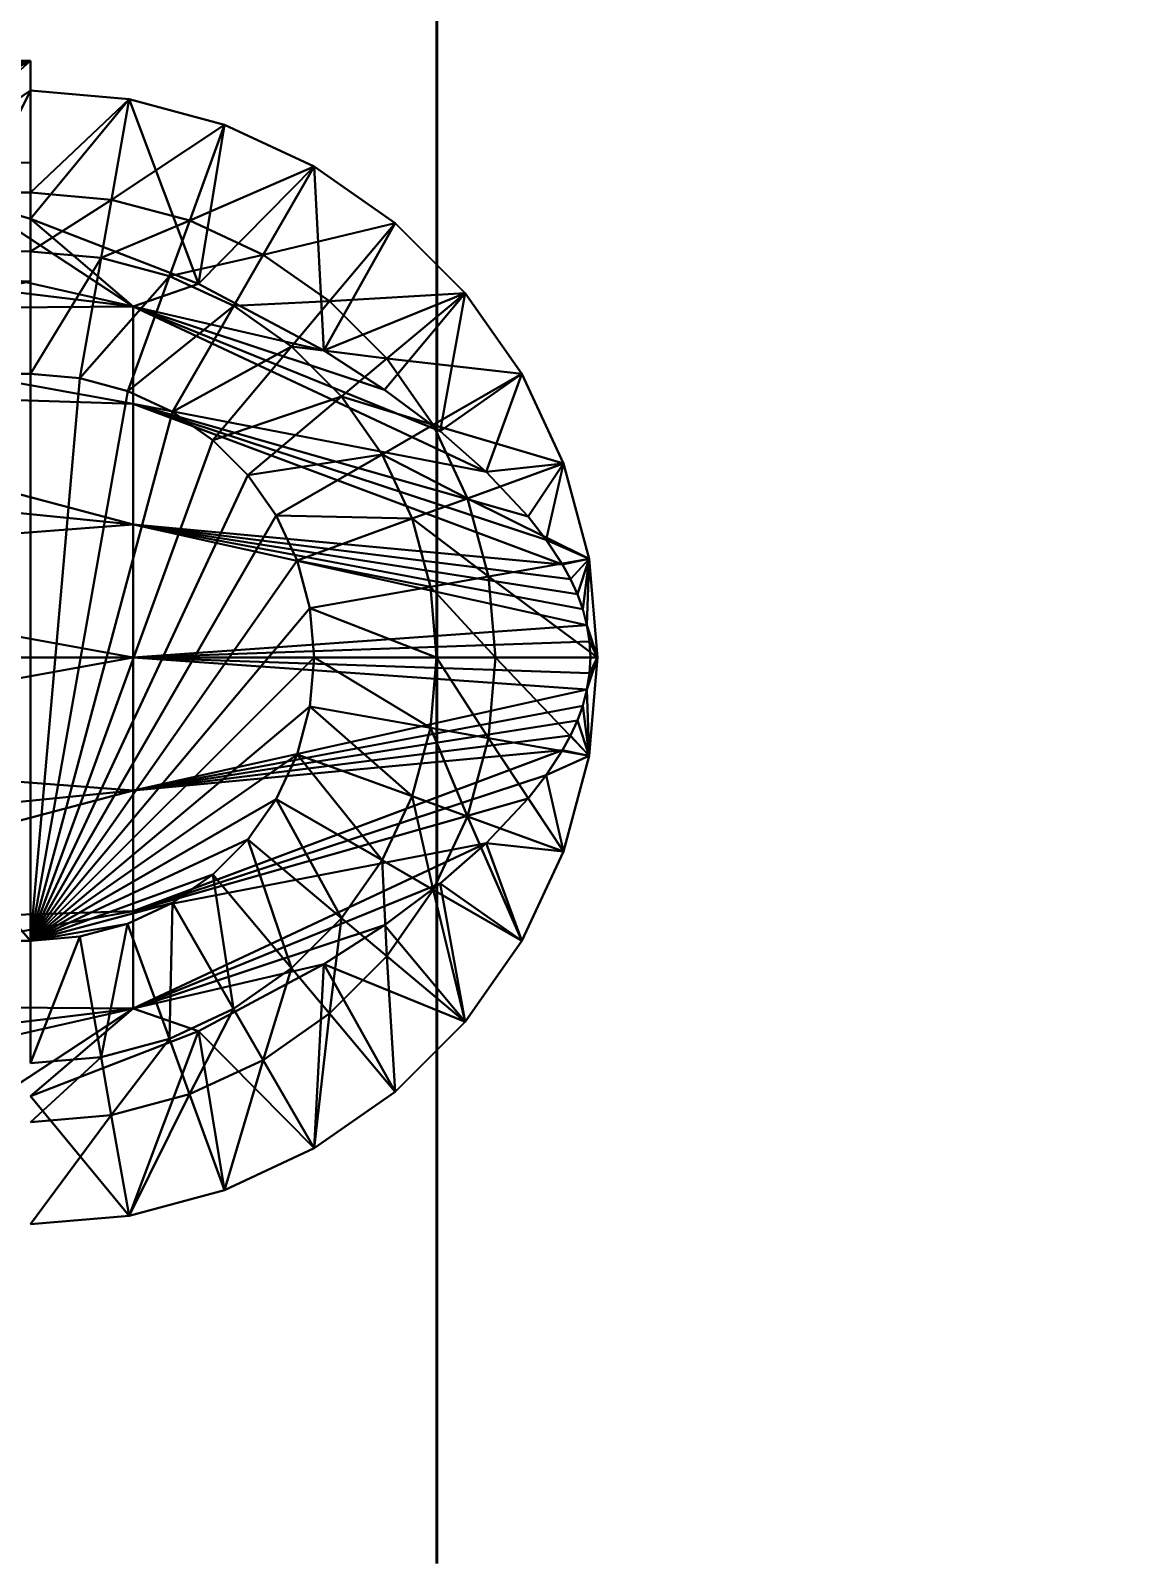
# Model space of a CAD drawing. Header units: inches. Extents: x 0 to 46333, y 12439 to 30520.
# Drawn here: x 13896.4 to 13970.6, y 17441 to 17544 of the extents above; entities that cross this region are included whole.
import ezdxf

# ---------------------------------------------------------------- set-up
doc = ezdxf.new("R2010")
doc.units = ezdxf.units.IN
doc.header["$MEASUREMENT"] = 0
doc.layers.add('DLX_FL1_LUM', color=7, linetype='Continuous', true_color=0xffd400)
doc.layers.add('TEXT', color=2, linetype='Continuous', lineweight=0)
doc.layers.add('v.p', color=7, linetype='Continuous')
doc.styles.add('ROMANS', font='romans.shx', dxfattribs={"width": 0.7, "height": 2.5})

# ---------------------------------------------------------------- blocks, each defined once
blk = doc.blocks.new('first floor civil')
at = {"layer": 'TEXT', "color": 9, "style": 'ROMANS', "width": 0.8}
blk.add_text('KITCHEN', height=200, dxfattribs=at).set_placement((596062.81, 123336.17))

msp = doc.modelspace()

# ---------------------------------------------------------------- linework, layer by layer
at = {"layer": 'DLX_FL1_LUM'}
for points in [[(13317.03, 17542.04, 0), (13896.37, 17535.16, 0)], [(13896.37, 17542.02, 0), (13317.03, 17542.04, 0)], [(13896.37, 17535.16, 0), (13317.03, 17542.04, 0)], [(13317.03, 17542.04, 0), (13896.37, 17542.02, 0)], [(13896.37, 17542.02, 0), (13868.63, 17536.04, 0)], [(13868.63, 17536.04, 0), (13896.37, 17542.02, 0)], [(13871.03, 17535.94, 0), (13896.37, 17542.02, 0)], [(13896.37, 17542.02, 0), (13871.03, 17535.94, 0)], [(13876.38, 17535.53, 0), (13896.37, 17542.02, 0)], [(13896.37, 17542.02, 0), (13876.38, 17535.53, 0)], [(13881.81, 17534.82, 0), (13896.37, 17542.02, 0)], [(13896.37, 17542.02, 0), (13881.81, 17534.82, 0)], [(13887.24, 17533.81, 0), (13896.37, 17542.02, 0)], [(13896.37, 17542.02, 0), (13887.24, 17533.81, 0)], [(13896.37, 17542.02, 0), (13896.37, 17535.16, 0)], [(13896.37, 17540.01, 0), (13896.37, 17542.02, 0)], [(13896.37, 17535.16, 0), (13896.37, 17542.02, 0)], [(13896.37, 17542.02, 0), (13896.37, 17540.01, 0)], [(13896.37, 17540.01, 0), (13887.24, 17533.81, 0)], [(13887.24, 17533.81, 0), (13896.37, 17540.01, 0)], [(13892.61, 17532.5, 0), (13896.37, 17540.01, 0)], [(13896.37, 17540.01, 0), (13892.61, 17532.5, 0)], [(13896.37, 17535.16, 0), (13896.37, 17540.01, 0)], [(13896.37, 17533.16, 0), (13896.37, 17540.01, 0)], [(13896.37, 17540.01, 0), (13896.37, 17535.16, 0)], [(13896.37, 17540.01, 0), (13896.37, 17533.16, 0)], [(13902.99, 17539.43, 0), (13896.37, 17540.01, 0)], [(13896.37, 17531.4, 0), (13896.37, 17540.01, 0)], [(13896.37, 17540.01, 0), (13902.99, 17539.43, 0)], [(13896.37, 17540.01, 0), (13896.37, 17531.4, 0)], [(13896.37, 17533.16, 0), (13902.99, 17539.43, 0)], [(13902.99, 17539.43, 0), (13896.37, 17533.16, 0)], [(13902.99, 17539.43, 0), (13896.37, 17531.4, 0)], [(13896.37, 17531.4, 0), (13902.99, 17539.43, 0)], [(13902.99, 17539.43, 0), (13901.8, 17532.68, 0)], [(13901.8, 17532.68, 0), (13902.99, 17539.43, 0)], [(13909.4, 17537.71, 0), (13902.99, 17539.43, 0)], [(13907.65, 17527.03, 0), (13902.99, 17539.43, 0)], [(13902.99, 17539.43, 0), (13909.4, 17537.71, 0)], [(13902.99, 17539.43, 0), (13907.65, 17527.03, 0)], [(13901.8, 17532.68, 0), (13909.4, 17537.71, 0)], [(13909.4, 17537.71, 0), (13901.8, 17532.68, 0)], [(13909.4, 17537.71, 0), (13907.06, 17531.27, 0)], [(13907.06, 17531.27, 0), (13909.4, 17537.71, 0)], [(13907.65, 17527.03, 0), (13909.4, 17537.71, 0)], [(13909.4, 17537.71, 0), (13907.65, 17527.03, 0)], [(13915.42, 17534.91, 0), (13909.4, 17537.71, 0)], [(13909.4, 17537.71, 0), (13915.42, 17534.91, 0)], [(13317.03, 17535.18, 0), (13896.37, 17535.16, 0)], [(13317.03, 17535.18, 0), (13896.37, 17533.16, 0)], [(13896.37, 17535.16, 0), (13317.03, 17535.18, 0)], [(13896.37, 17533.16, 0), (13317.03, 17535.18, 0)], [(13896.37, 17535.16, 0), (13896.37, 17533.16, 0)], [(13896.37, 17533.16, 0), (13896.37, 17535.16, 0)], [(13907.06, 17531.27, 0), (13915.42, 17534.91, 0)], [(13915.42, 17534.91, 0), (13907.06, 17531.27, 0)], [(13915.42, 17534.91, 0), (13907.65, 17527.03, 0)], [(13907.65, 17527.03, 0), (13915.42, 17534.91, 0)], [(13915.42, 17534.91, 0), (13911.99, 17528.97, 0)], [(13911.99, 17528.97, 0), (13915.42, 17534.91, 0)], [(13920.86, 17531.1, 0), (13915.42, 17534.91, 0)], [(13915.42, 17534.91, 0), (13920.86, 17531.1, 0)], [(13916.06, 17522.55, 0), (13915.42, 17534.91, 0)], [(13915.42, 17534.91, 0), (13916.06, 17522.55, 0)], [(13317.03, 17533.18, 0), (13896.37, 17533.16, 0)], [(13896.37, 17533.16, 0), (13317.03, 17533.18, 0)], [(13317.03, 17529.21, 0), (13896.37, 17533.16, 0)], [(13896.37, 17533.16, 0), (13317.03, 17529.21, 0)], [(13868.63, 17533.35, 0), (13903.25, 17525.5, 0)], [(13903.25, 17525.5, 0), (13868.63, 17533.35, 0)], [(13896.37, 17533.16, 0), (13901.8, 17532.68, 0)], [(13901.8, 17532.68, 0), (13896.37, 17533.16, 0)], [(13896.37, 17533.16, 0), (13896.37, 17529.19, 0)], [(13896.37, 17529.19, 0), (13896.37, 17533.16, 0)], [(13896.37, 17531.4, 0), (13892.61, 17532.5, 0)], [(13892.61, 17532.5, 0), (13903.25, 17525.5, 0)], [(13903.25, 17525.5, 0), (13892.61, 17532.5, 0)], [(13892.61, 17532.5, 0), (13896.37, 17531.4, 0)], [(13901.8, 17532.68, 0), (13896.37, 17529.19, 0)], [(13896.37, 17529.19, 0), (13901.8, 17532.68, 0)], [(13901.11, 17528.77, 0), (13901.8, 17532.68, 0)], [(13901.8, 17532.68, 0), (13901.11, 17528.77, 0)], [(13901.8, 17532.68, 0), (13907.06, 17531.27, 0)], [(13907.06, 17531.27, 0), (13901.8, 17532.68, 0)], [(13907.65, 17527.03, 0), (13896.37, 17531.4, 0)], [(13896.37, 17531.4, 0), (13903.25, 17525.5, 0)], [(13903.25, 17525.5, 0), (13896.37, 17531.4, 0)], [(13896.37, 17531.4, 0), (13907.65, 17527.03, 0)], [(13901.11, 17528.77, 0), (13907.06, 17531.27, 0)], [(13907.06, 17531.27, 0), (13901.11, 17528.77, 0)], [(13907.06, 17531.27, 0), (13905.7, 17527.54, 0)], [(13905.7, 17527.54, 0), (13907.06, 17531.27, 0)], [(13907.06, 17531.27, 0), (13911.99, 17528.97, 0)], [(13911.99, 17528.97, 0), (13907.06, 17531.27, 0)], [(13911.99, 17528.97, 0), (13920.86, 17531.1, 0)], [(13920.86, 17531.1, 0), (13911.99, 17528.97, 0)], [(13920.86, 17531.1, 0), (13916.06, 17522.55, 0)], [(13916.06, 17522.55, 0), (13920.86, 17531.1, 0)], [(13920.86, 17531.1, 0), (13916.45, 17525.85, 0)], [(13916.45, 17525.85, 0), (13920.86, 17531.1, 0)], [(13925.55, 17526.4, 0), (13920.86, 17531.1, 0)], [(13920.86, 17531.1, 0), (13925.55, 17526.4, 0)], [(13903.25, 17525.5, 0), (13868.63, 17529.72, 0)], [(13868.63, 17529.72, 0), (13903.25, 17525.5, 0)], [(13896.37, 17527.18, 0), (13317.03, 17529.21, 0)], [(13896.37, 17529.19, 0), (13317.03, 17529.21, 0)], [(13317.03, 17529.21, 0), (13896.37, 17527.18, 0)], [(13317.03, 17529.21, 0), (13896.37, 17529.19, 0)], [(13896.37, 17529.19, 0), (13901.11, 17528.77, 0)], [(13896.37, 17527.18, 0), (13896.37, 17529.19, 0)], [(13896.37, 17529.19, 0), (13896.37, 17520.97, 0)], [(13901.11, 17528.77, 0), (13896.37, 17529.19, 0)], [(13896.37, 17520.97, 0), (13896.37, 17529.19, 0)], [(13896.37, 17529.19, 0), (13896.37, 17527.18, 0)], [(13896.37, 17520.97, 0), (13901.11, 17528.77, 0)], [(13901.11, 17528.77, 0), (13896.37, 17520.97, 0)], [(13901.11, 17528.77, 0), (13899.68, 17520.68, 0)], [(13899.68, 17520.68, 0), (13901.11, 17528.77, 0)], [(13901.11, 17528.77, 0), (13905.7, 17527.54, 0)], [(13905.7, 17527.54, 0), (13901.11, 17528.77, 0)], [(13905.7, 17527.54, 0), (13911.99, 17528.97, 0)], [(13911.99, 17528.97, 0), (13905.7, 17527.54, 0)], [(13911.99, 17528.97, 0), (13910.01, 17525.54, 0)], [(13910.01, 17525.54, 0), (13911.99, 17528.97, 0)], [(13911.99, 17528.97, 0), (13916.45, 17525.85, 0)], [(13916.45, 17525.85, 0), (13911.99, 17528.97, 0)], [(13896.37, 17527.18, 0), (13317.03, 17527.21, 0)], [(13317.03, 17527.21, 0), (13896.37, 17527.18, 0)], [(13794.14, 17523.03, 0), (13896.37, 17527.18, 0)], [(13896.37, 17527.18, 0), (13794.14, 17523.03, 0)], [(13896.37, 17527.18, 0), (13833.23, 17520.97, 0)], [(13833.23, 17520.97, 0), (13896.37, 17527.18, 0)], [(13863.3, 17520.97, 0), (13896.37, 17527.18, 0)], [(13896.37, 17527.18, 0), (13863.3, 17520.97, 0)], [(13896.37, 17520.97, 0), (13896.37, 17527.18, 0)], [(13896.37, 17527.18, 0), (13896.37, 17520.97, 0)], [(13899.68, 17520.68, 0), (13905.7, 17527.54, 0)], [(13905.7, 17527.54, 0), (13899.68, 17520.68, 0)], [(13905.7, 17527.54, 0), (13902.89, 17519.82, 0)], [(13902.89, 17519.82, 0), (13905.7, 17527.54, 0)], [(13907.65, 17527.03, 0), (13903.25, 17525.5, 0)], [(13903.25, 17525.5, 0), (13907.65, 17527.03, 0)], [(13905.7, 17527.54, 0), (13910.01, 17525.54, 0)], [(13910.01, 17525.54, 0), (13905.7, 17527.54, 0)], [(13916.06, 17522.55, 0), (13907.65, 17527.03, 0)], [(13907.65, 17527.03, 0), (13916.06, 17522.55, 0)], [(13902.89, 17519.82, 0), (13910.01, 17525.54, 0)], [(13910.01, 17525.54, 0), (13902.89, 17519.82, 0)], [(13910.01, 17525.54, 0), (13905.89, 17518.42, 0)], [(13905.89, 17518.42, 0), (13910.01, 17525.54, 0)], [(13910.01, 17525.54, 0), (13916.45, 17525.85, 0)], [(13916.45, 17525.85, 0), (13910.01, 17525.54, 0)], [(13910.01, 17525.54, 0), (13913.9, 17522.81, 0)], [(13913.9, 17522.81, 0), (13910.01, 17525.54, 0)], [(13916.45, 17525.85, 0), (13913.9, 17522.81, 0)], [(13913.9, 17522.81, 0), (13916.45, 17525.85, 0)], [(13925.55, 17526.4, 0), (13916.06, 17522.55, 0)], [(13916.06, 17522.55, 0), (13925.55, 17526.4, 0)], [(13916.45, 17525.85, 0), (13925.55, 17526.4, 0)], [(13925.55, 17526.4, 0), (13916.45, 17525.85, 0)], [(13916.45, 17525.85, 0), (13920.3, 17522, 0)], [(13920.3, 17522, 0), (13916.45, 17525.85, 0)], [(13920.15, 17519.9, 0), (13925.55, 17526.4, 0)], [(13925.55, 17526.4, 0), (13920.15, 17519.9, 0)], [(13925.55, 17526.4, 0), (13920.3, 17522, 0)], [(13920.3, 17522, 0), (13925.55, 17526.4, 0)], [(13923.88, 17517.12, 0), (13925.55, 17526.4, 0)], [(13925.55, 17526.4, 0), (13923.88, 17517.12, 0)], [(13929.36, 17520.97, 0), (13925.55, 17526.4, 0)], [(13925.55, 17526.4, 0), (13929.36, 17520.97, 0)], [(13868.63, 17525.24, 0), (13903.25, 17525.5, 0)], [(13903.25, 17525.5, 0), (13868.63, 17525.24, 0)], [(13903.25, 17518.97, 0), (13868.63, 17525.24, 0)], [(13868.63, 17525.24, 0), (13903.25, 17518.97, 0)], [(13903.25, 17525.5, 0), (13903.25, 17518.97, 0)], [(13903.25, 17525.5, 0), (13916.06, 17522.55, 0)], [(13920.15, 17519.9, 0), (13903.25, 17525.5, 0)], [(13903.25, 17525.5, 0), (13920.15, 17519.9, 0)], [(13923.88, 17517.12, 0), (13903.25, 17525.5, 0)], [(13903.25, 17525.5, 0), (13923.88, 17517.12, 0)], [(13926.96, 17514.39, 0), (13903.25, 17525.5, 0)], [(13916.06, 17522.55, 0), (13903.25, 17525.5, 0)], [(13903.25, 17525.5, 0), (13926.96, 17514.39, 0)], [(13903.25, 17518.97, 0), (13903.25, 17525.5, 0)], [(13905.89, 17518.42, 0), (13913.9, 17522.81, 0)], [(13913.9, 17522.81, 0), (13905.89, 17518.42, 0)], [(13913.9, 17522.81, 0), (13908.61, 17516.51, 0)], [(13908.61, 17516.51, 0), (13913.9, 17522.81, 0)], [(13913.9, 17522.81, 0), (13920.3, 17522, 0)], [(13920.3, 17522, 0), (13913.9, 17522.81, 0)], [(13913.9, 17522.81, 0), (13917.26, 17519.45, 0)], [(13917.26, 17519.45, 0), (13913.9, 17522.81, 0)], [(13920.15, 17519.9, 0), (13916.06, 17522.55, 0)], [(13916.06, 17522.55, 0), (13920.15, 17519.9, 0)], [(13920.3, 17522, 0), (13917.26, 17519.45, 0)], [(13917.26, 17519.45, 0), (13920.3, 17522, 0)], [(13920.3, 17522, 0), (13929.36, 17520.97, 0)], [(13929.36, 17520.97, 0), (13920.3, 17522, 0)], [(13920.3, 17522, 0), (13923.42, 17517.54, 0)], [(13923.42, 17517.54, 0), (13920.3, 17522, 0)], [(13863.3, 17520.97, 0), (13896.37, 17520.97, 0)], [(13863.3, 17520.97, 0), (13896.37, 17482.88, 0)], [(13896.37, 17520.97, 0), (13863.3, 17520.97, 0)], [(13896.37, 17482.88, 0), (13863.3, 17520.97, 0)], [(13896.37, 17520.97, 0), (13899.68, 17520.68, 0)], [(13896.37, 17520.97, 0), (13896.37, 17482.88, 0)], [(13899.68, 17520.68, 0), (13896.37, 17520.97, 0)], [(13896.37, 17482.88, 0), (13896.37, 17520.97, 0)], [(13899.68, 17520.68, 0), (13896.37, 17482.88, 0)], [(13896.37, 17482.88, 0), (13899.68, 17520.68, 0)], [(13899.68, 17520.68, 0), (13902.89, 17519.82, 0)], [(13902.89, 17519.82, 0), (13899.68, 17520.68, 0)], [(13929.36, 17520.97, 0), (13923.42, 17517.54, 0)], [(13923.42, 17517.54, 0), (13929.36, 17520.97, 0)], [(13929.36, 17520.97, 0), (13923.88, 17517.12, 0)], [(13923.88, 17517.12, 0), (13929.36, 17520.97, 0)], [(13926.96, 17514.39, 0), (13929.36, 17520.97, 0)], [(13929.36, 17520.97, 0), (13926.96, 17514.39, 0)], [(13932.16, 17514.95, 0), (13929.36, 17520.97, 0)], [(13929.36, 17520.97, 0), (13932.16, 17514.95, 0)], [(13868.63, 17520.06, 0), (13903.25, 17510.86, 0)], [(13903.25, 17510.86, 0), (13868.63, 17520.06, 0)], [(13868.63, 17520.06, 0), (13903.25, 17518.97, 0)], [(13903.25, 17518.97, 0), (13868.63, 17520.06, 0)], [(13902.89, 17519.82, 0), (13896.37, 17482.88, 0)], [(13896.37, 17482.88, 0), (13902.89, 17519.82, 0)], [(13902.89, 17519.82, 0), (13905.89, 17518.42, 0)], [(13905.89, 17518.42, 0), (13902.89, 17519.82, 0)], [(13908.61, 17516.51, 0), (13917.26, 17519.45, 0)], [(13917.26, 17519.45, 0), (13908.61, 17516.51, 0)], [(13917.26, 17519.45, 0), (13910.96, 17514.16, 0)], [(13910.96, 17514.16, 0), (13917.26, 17519.45, 0)], [(13917.26, 17519.45, 0), (13923.42, 17517.54, 0)], [(13923.42, 17517.54, 0), (13917.26, 17519.45, 0)], [(13917.26, 17519.45, 0), (13919.98, 17515.55, 0)], [(13919.98, 17515.55, 0), (13917.26, 17519.45, 0)], [(13923.88, 17517.12, 0), (13920.15, 17519.9, 0)], [(13920.15, 17519.9, 0), (13923.88, 17517.12, 0)], [(13905.89, 17518.42, 0), (13896.37, 17482.88, 0)], [(13896.37, 17482.88, 0), (13905.89, 17518.42, 0)], [(13903.25, 17518.97, 0), (13903.25, 17510.86, 0)], [(13903.25, 17518.97, 0), (13929.79, 17511.4, 0)], [(13931.01, 17509.82, 0), (13903.25, 17518.97, 0)], [(13903.25, 17518.97, 0), (13931.01, 17509.82, 0)], [(13932.1, 17508.16, 0), (13903.25, 17518.97, 0)], [(13903.25, 17518.97, 0), (13926.96, 17514.39, 0)], [(13929.79, 17511.4, 0), (13903.25, 17518.97, 0)], [(13903.25, 17518.97, 0), (13932.1, 17508.16, 0)], [(13903.25, 17510.86, 0), (13903.25, 17518.97, 0)], [(13926.96, 17514.39, 0), (13903.25, 17518.97, 0)], [(13905.89, 17518.42, 0), (13908.61, 17516.51, 0)], [(13908.61, 17516.51, 0), (13905.89, 17518.42, 0)], [(13923.42, 17517.54, 0), (13919.98, 17515.55, 0)], [(13919.98, 17515.55, 0), (13923.42, 17517.54, 0)], [(13923.42, 17517.54, 0), (13932.16, 17514.95, 0)], [(13932.16, 17514.95, 0), (13923.42, 17517.54, 0)], [(13923.42, 17517.54, 0), (13925.72, 17512.6, 0)], [(13925.72, 17512.6, 0), (13923.42, 17517.54, 0)], [(13908.61, 17516.51, 0), (13896.37, 17482.88, 0)], [(13896.37, 17482.88, 0), (13908.61, 17516.51, 0)], [(13908.61, 17516.51, 0), (13910.96, 17514.16, 0)], [(13910.96, 17514.16, 0), (13908.61, 17516.51, 0)], [(13926.96, 17514.39, 0), (13923.88, 17517.12, 0)], [(13923.88, 17517.12, 0), (13926.96, 17514.39, 0)], [(13910.96, 17514.16, 0), (13919.98, 17515.55, 0)], [(13919.98, 17515.55, 0), (13910.96, 17514.16, 0)], [(13919.98, 17515.55, 0), (13912.87, 17511.45, 0)], [(13912.87, 17511.45, 0), (13919.98, 17515.55, 0)], [(13919.98, 17515.55, 0), (13925.72, 17512.6, 0)], [(13925.72, 17512.6, 0), (13919.98, 17515.55, 0)], [(13919.98, 17515.55, 0), (13921.99, 17511.25, 0)], [(13921.99, 17511.25, 0), (13919.98, 17515.55, 0)], [(13903.25, 17510.86, 0), (13868.63, 17514.33, 0)], [(13868.63, 17514.33, 0), (13903.25, 17510.86, 0)], [(13932.16, 17514.95, 0), (13925.72, 17512.6, 0)], [(13925.72, 17512.6, 0), (13932.16, 17514.95, 0)], [(13932.16, 17514.95, 0), (13926.96, 17514.39, 0)], [(13926.96, 17514.39, 0), (13932.16, 17514.95, 0)], [(13929.79, 17511.4, 0), (13926.96, 17514.39, 0)], [(13926.96, 17514.39, 0), (13929.79, 17511.4, 0)], [(13929.79, 17511.4, 0), (13932.16, 17514.95, 0)], [(13932.16, 17514.95, 0), (13929.79, 17511.4, 0)], [(13931.01, 17509.82, 0), (13932.16, 17514.95, 0)], [(13932.16, 17514.95, 0), (13931.01, 17509.82, 0)], [(13933.88, 17508.54, 0), (13932.16, 17514.95, 0)], [(13932.16, 17514.95, 0), (13933.88, 17508.54, 0)], [(13910.96, 17514.16, 0), (13896.37, 17482.88, 0)], [(13896.37, 17482.88, 0), (13910.96, 17514.16, 0)], [(13910.96, 17514.16, 0), (13912.87, 17511.45, 0)], [(13912.87, 17511.45, 0), (13910.96, 17514.16, 0)], [(13925.72, 17512.6, 0), (13921.99, 17511.25, 0)], [(13921.99, 17511.25, 0), (13925.72, 17512.6, 0)], [(13925.72, 17512.6, 0), (13933.88, 17508.54, 0)], [(13933.88, 17508.54, 0), (13925.72, 17512.6, 0)], [(13925.72, 17512.6, 0), (13927.13, 17507.35, 0)], [(13927.13, 17507.35, 0), (13925.72, 17512.6, 0)], [(13912.87, 17511.45, 0), (13896.37, 17482.88, 0)], [(13896.37, 17482.88, 0), (13912.87, 17511.45, 0)], [(13912.87, 17511.45, 0), (13921.99, 17511.25, 0)], [(13921.99, 17511.25, 0), (13912.87, 17511.45, 0)], [(13912.87, 17511.45, 0), (13914.27, 17508.44, 0)], [(13914.27, 17508.44, 0), (13912.87, 17511.45, 0)], [(13921.99, 17511.25, 0), (13914.27, 17508.44, 0)], [(13914.27, 17508.44, 0), (13921.99, 17511.25, 0)], [(13921.99, 17511.25, 0), (13927.13, 17507.35, 0)], [(13927.13, 17507.35, 0), (13921.99, 17511.25, 0)], [(13921.99, 17511.25, 0), (13923.22, 17506.66, 0)], [(13923.22, 17506.66, 0), (13921.99, 17511.25, 0)], [(13931.01, 17509.82, 0), (13929.79, 17511.4, 0)], [(13929.79, 17511.4, 0), (13931.01, 17509.82, 0)], [(13868.63, 17508.22, 0), (13903.25, 17510.86, 0)], [(13903.25, 17510.86, 0), (13868.63, 17508.22, 0)], [(13903.25, 17510.86, 0), (13903.25, 17501.92, 0)], [(13903.25, 17510.86, 0), (13932.1, 17508.16, 0)], [(13932.63, 17507.18, 0), (13903.25, 17510.86, 0)], [(13903.25, 17510.86, 0), (13933.1, 17506.17, 0)], [(13933.46, 17505.16, 0), (13903.25, 17510.86, 0)], [(13903.25, 17510.86, 0), (13933.46, 17505.16, 0)], [(13933.74, 17504.08, 0), (13903.25, 17510.86, 0)], [(13903.25, 17510.86, 0), (13932.63, 17507.18, 0)], [(13933.1, 17506.17, 0), (13903.25, 17510.86, 0)], [(13903.25, 17510.86, 0), (13933.74, 17504.08, 0)], [(13903.25, 17501.92, 0), (13903.25, 17510.86, 0)], [(13932.1, 17508.16, 0), (13903.25, 17510.86, 0)], [(13933.88, 17508.54, 0), (13931.01, 17509.82, 0)], [(13931.01, 17509.82, 0), (13933.88, 17508.54, 0)], [(13932.1, 17508.16, 0), (13931.01, 17509.82, 0)], [(13931.01, 17509.82, 0), (13932.1, 17508.16, 0)], [(13868.63, 17508.22, 0), (13903.25, 17501.92, 0)], [(13903.25, 17501.92, 0), (13868.63, 17508.22, 0)], [(13914.27, 17508.44, 0), (13896.37, 17482.88, 0)], [(13896.37, 17482.88, 0), (13914.27, 17508.44, 0)], [(13914.27, 17508.44, 0), (13923.22, 17506.66, 0)], [(13923.22, 17506.66, 0), (13914.27, 17508.44, 0)], [(13914.27, 17508.44, 0), (13915.13, 17505.23, 0)], [(13915.13, 17505.23, 0), (13914.27, 17508.44, 0)], [(13933.88, 17508.54, 0), (13927.13, 17507.35, 0)], [(13927.13, 17507.35, 0), (13933.88, 17508.54, 0)], [(13932.1, 17508.16, 0), (13933.88, 17508.54, 0)], [(13933.88, 17508.54, 0), (13932.1, 17508.16, 0)], [(13932.63, 17507.18, 0), (13932.1, 17508.16, 0)], [(13932.1, 17508.16, 0), (13932.63, 17507.18, 0)], [(13932.63, 17507.18, 0), (13933.88, 17508.54, 0)], [(13933.88, 17508.54, 0), (13932.63, 17507.18, 0)], [(13933.1, 17506.17, 0), (13933.88, 17508.54, 0)], [(13933.88, 17508.54, 0), (13933.1, 17506.17, 0)], [(13933.46, 17505.16, 0), (13933.88, 17508.54, 0)], [(13933.88, 17508.54, 0), (13933.46, 17505.16, 0)], [(13933.74, 17504.08, 0), (13933.88, 17508.54, 0)], [(13933.88, 17508.54, 0), (13933.74, 17504.08, 0)], [(13934.46, 17501.92, 0), (13933.88, 17508.54, 0)], [(13933.88, 17508.54, 0), (13934.46, 17501.92, 0)], [(13927.13, 17507.35, 0), (13923.22, 17506.66, 0)], [(13923.22, 17506.66, 0), (13927.13, 17507.35, 0)], [(13927.13, 17507.35, 0), (13934.46, 17501.92, 0)], [(13934.46, 17501.92, 0), (13927.13, 17507.35, 0)], [(13927.13, 17507.35, 0), (13927.6, 17501.92, 0)], [(13927.6, 17501.92, 0), (13927.13, 17507.35, 0)], [(13933.1, 17506.17, 0), (13932.63, 17507.18, 0)], [(13932.63, 17507.18, 0), (13933.1, 17506.17, 0)], [(13923.22, 17506.66, 0), (13915.13, 17505.23, 0)], [(13915.13, 17505.23, 0), (13923.22, 17506.66, 0)], [(13923.22, 17506.66, 0), (13927.6, 17501.92, 0)], [(13927.6, 17501.92, 0), (13923.22, 17506.66, 0)], [(13923.22, 17506.66, 0), (13923.64, 17501.92, 0)], [(13923.64, 17501.92, 0), (13923.22, 17506.66, 0)], [(13933.46, 17505.16, 0), (13933.1, 17506.17, 0)], [(13933.1, 17506.17, 0), (13933.46, 17505.16, 0)], [(13915.13, 17505.23, 0), (13896.37, 17482.88, 0)], [(13896.37, 17482.88, 0), (13915.13, 17505.23, 0)], [(13915.13, 17505.23, 0), (13923.64, 17501.92, 0)], [(13923.64, 17501.92, 0), (13915.13, 17505.23, 0)], [(13915.13, 17505.23, 0), (13915.42, 17501.92, 0)], [(13915.42, 17501.92, 0), (13915.13, 17505.23, 0)], [(13933.74, 17504.08, 0), (13933.46, 17505.16, 0)], [(13933.46, 17505.16, 0), (13933.74, 17504.08, 0)], [(13903.25, 17501.92, 0), (13933.74, 17504.08, 0)], [(13933.74, 17504.08, 0), (13903.25, 17501.92, 0)], [(13934.46, 17501.92, 0), (13933.74, 17504.08, 0)], [(13933.74, 17504.08, 0), (13934.46, 17501.92, 0)], [(13933.92, 17502.99, 0), (13933.74, 17504.08, 0)], [(13933.74, 17504.08, 0), (13933.92, 17502.99, 0)], [(13933.92, 17502.99, 0), (13903.25, 17501.92, 0)], [(13903.25, 17501.92, 0), (13933.92, 17502.99, 0)], [(13933.92, 17502.99, 0), (13934.46, 17501.92, 0)], [(13933.98, 17501.92, 0), (13933.92, 17502.99, 0)], [(13934.46, 17501.92, 0), (13933.92, 17502.99, 0)], [(13933.92, 17502.99, 0), (13933.98, 17501.92, 0)], [(13868.63, 17495.63, 0), (13903.25, 17501.92, 0)], [(13903.25, 17501.92, 0), (13868.63, 17501.92, 0)], [(13903.25, 17501.92, 0), (13868.63, 17495.63, 0)], [(13868.63, 17501.92, 0), (13903.25, 17501.92, 0)], [(13915.42, 17501.92, 0), (13896.37, 17482.88, 0)], [(13896.37, 17482.88, 0), (13915.42, 17501.92, 0)], [(13903.25, 17501.92, 0), (13903.25, 17492.99, 0)], [(13903.25, 17501.92, 0), (13933.98, 17501.92, 0)], [(13933.92, 17500.86, 0), (13903.25, 17501.92, 0)], [(13903.25, 17501.92, 0), (13933.92, 17500.86, 0)], [(13933.74, 17499.76, 0), (13903.25, 17501.92, 0)], [(13933.98, 17501.92, 0), (13903.25, 17501.92, 0)], [(13903.25, 17501.92, 0), (13933.74, 17499.76, 0)], [(13903.25, 17492.99, 0), (13903.25, 17501.92, 0)], [(13915.42, 17501.92, 0), (13915.13, 17498.62, 0)], [(13915.13, 17498.62, 0), (13915.42, 17501.92, 0)], [(13923.64, 17501.92, 0), (13915.42, 17501.92, 0)], [(13915.42, 17501.92, 0), (13923.22, 17497.19, 0)], [(13915.42, 17501.92, 0), (13923.64, 17501.92, 0)], [(13923.22, 17497.19, 0), (13915.42, 17501.92, 0)], [(13923.64, 17501.92, 0), (13923.22, 17497.19, 0)], [(13923.22, 17497.19, 0), (13923.64, 17501.92, 0)], [(13923.64, 17501.92, 0), (13927.13, 17496.5, 0)], [(13927.6, 17501.92, 0), (13923.64, 17501.92, 0)], [(13923.64, 17501.92, 0), (13927.6, 17501.92, 0)], [(13927.13, 17496.5, 0), (13923.64, 17501.92, 0)], [(13927.6, 17501.92, 0), (13927.13, 17496.5, 0)], [(13927.13, 17496.5, 0), (13927.6, 17501.92, 0)], [(13934.46, 17501.92, 0), (13927.6, 17501.92, 0)], [(13927.6, 17501.92, 0), (13933.88, 17495.31, 0)], [(13927.6, 17501.92, 0), (13934.46, 17501.92, 0)], [(13933.88, 17495.31, 0), (13927.6, 17501.92, 0)], [(13933.74, 17499.76, 0), (13934.46, 17501.92, 0)], [(13934.46, 17501.92, 0), (13933.74, 17499.76, 0)], [(13933.88, 17495.31, 0), (13934.46, 17501.92, 0)], [(13934.46, 17501.92, 0), (13933.88, 17495.31, 0)], [(13933.92, 17500.86, 0), (13934.46, 17501.92, 0)], [(13934.46, 17501.92, 0), (13933.92, 17500.86, 0)], [(13933.92, 17500.86, 0), (13933.98, 17501.92, 0)], [(13933.98, 17501.92, 0), (13933.92, 17500.86, 0)], [(13933.98, 17501.92, 0), (13934.46, 17501.92, 0)], [(13934.46, 17501.92, 0), (13933.98, 17501.92, 0)], [(13933.74, 17499.76, 0), (13933.92, 17500.86, 0)], [(13933.92, 17500.86, 0), (13933.74, 17499.76, 0)], [(13903.25, 17492.99, 0), (13933.74, 17499.76, 0)], [(13933.74, 17499.76, 0), (13903.25, 17492.99, 0)], [(13933.46, 17498.68, 0), (13933.74, 17499.76, 0)], [(13933.74, 17499.76, 0), (13933.46, 17498.68, 0)], [(13933.88, 17495.31, 0), (13933.74, 17499.76, 0)], [(13933.74, 17499.76, 0), (13933.88, 17495.31, 0)], [(13915.13, 17498.62, 0), (13896.37, 17482.88, 0)], [(13896.37, 17482.88, 0), (13915.13, 17498.62, 0)], [(13933.46, 17498.68, 0), (13903.25, 17492.99, 0)], [(13903.25, 17492.99, 0), (13933.46, 17498.68, 0)], [(13915.13, 17498.62, 0), (13914.27, 17495.41, 0)], [(13914.27, 17495.41, 0), (13915.13, 17498.62, 0)], [(13923.22, 17497.19, 0), (13915.13, 17498.62, 0)], [(13915.13, 17498.62, 0), (13921.99, 17492.6, 0)], [(13915.13, 17498.62, 0), (13923.22, 17497.19, 0)], [(13921.99, 17492.6, 0), (13915.13, 17498.62, 0)], [(13933.1, 17497.68, 0), (13933.46, 17498.68, 0)], [(13933.46, 17498.68, 0), (13933.1, 17497.68, 0)], [(13933.46, 17498.68, 0), (13933.88, 17495.31, 0)], [(13933.88, 17495.31, 0), (13933.46, 17498.68, 0)], [(13903.25, 17492.99, 0), (13933.1, 17497.68, 0)], [(13933.1, 17497.68, 0), (13903.25, 17492.99, 0)], [(13923.22, 17497.19, 0), (13921.99, 17492.6, 0)], [(13921.99, 17492.6, 0), (13923.22, 17497.19, 0)], [(13923.22, 17497.19, 0), (13925.72, 17491.24, 0)], [(13927.13, 17496.5, 0), (13923.22, 17497.19, 0)], [(13923.22, 17497.19, 0), (13927.13, 17496.5, 0)], [(13925.72, 17491.24, 0), (13923.22, 17497.19, 0)], [(13932.63, 17496.67, 0), (13933.1, 17497.68, 0)], [(13933.1, 17497.68, 0), (13932.63, 17496.67, 0)], [(13933.1, 17497.68, 0), (13933.88, 17495.31, 0)], [(13933.88, 17495.31, 0), (13933.1, 17497.68, 0)], [(13932.63, 17496.67, 0), (13903.25, 17492.99, 0)], [(13903.25, 17492.99, 0), (13932.63, 17496.67, 0)], [(13903.25, 17492.99, 0), (13932.1, 17495.69, 0)], [(13932.1, 17495.69, 0), (13903.25, 17484.88, 0)], [(13932.1, 17495.69, 0), (13903.25, 17492.99, 0)], [(13903.25, 17484.88, 0), (13932.1, 17495.69, 0)], [(13927.13, 17496.5, 0), (13925.72, 17491.24, 0)], [(13925.72, 17491.24, 0), (13927.13, 17496.5, 0)], [(13933.88, 17495.31, 0), (13927.13, 17496.5, 0)], [(13927.13, 17496.5, 0), (13932.16, 17488.89, 0)], [(13927.13, 17496.5, 0), (13933.88, 17495.31, 0)], [(13932.16, 17488.89, 0), (13927.13, 17496.5, 0)], [(13931.01, 17494.02, 0), (13932.1, 17495.69, 0)], [(13932.1, 17495.69, 0), (13931.01, 17494.02, 0)], [(13932.1, 17495.69, 0), (13932.63, 17496.67, 0)], [(13932.63, 17496.67, 0), (13932.1, 17495.69, 0)], [(13932.1, 17495.69, 0), (13933.88, 17495.31, 0)], [(13933.88, 17495.31, 0), (13932.1, 17495.69, 0)], [(13932.63, 17496.67, 0), (13933.88, 17495.31, 0)], [(13933.88, 17495.31, 0), (13932.63, 17496.67, 0)], [(13868.63, 17495.63, 0), (13903.25, 17492.99, 0)], [(13903.25, 17492.99, 0), (13868.63, 17495.63, 0)], [(13914.27, 17495.41, 0), (13896.37, 17482.88, 0)], [(13896.37, 17482.88, 0), (13914.27, 17495.41, 0)], [(13914.27, 17495.41, 0), (13912.86, 17492.4, 0)], [(13912.86, 17492.4, 0), (13914.27, 17495.41, 0)], [(13921.99, 17492.6, 0), (13914.27, 17495.41, 0)], [(13914.27, 17495.41, 0), (13919.98, 17488.29, 0)], [(13914.27, 17495.41, 0), (13921.99, 17492.6, 0)], [(13919.98, 17488.29, 0), (13914.27, 17495.41, 0)], [(13931.01, 17494.02, 0), (13933.88, 17495.31, 0)], [(13933.88, 17495.31, 0), (13931.01, 17494.02, 0)], [(13932.16, 17488.89, 0), (13933.88, 17495.31, 0)], [(13933.88, 17495.31, 0), (13932.16, 17488.89, 0)], [(13931.01, 17494.02, 0), (13903.25, 17484.88, 0)], [(13903.25, 17484.88, 0), (13931.01, 17494.02, 0)], [(13929.79, 17492.44, 0), (13931.01, 17494.02, 0)], [(13931.01, 17494.02, 0), (13929.79, 17492.44, 0)], [(13932.16, 17488.89, 0), (13931.01, 17494.02, 0)], [(13931.01, 17494.02, 0), (13932.16, 17488.89, 0)], [(13868.63, 17483.79, 0), (13903.25, 17492.99, 0)], [(13903.25, 17492.99, 0), (13868.63, 17489.52, 0)], [(13903.25, 17492.99, 0), (13868.63, 17483.79, 0)], [(13868.63, 17489.52, 0), (13903.25, 17492.99, 0)], [(13903.25, 17492.99, 0), (13903.25, 17484.88, 0)], [(13903.25, 17484.88, 0), (13903.25, 17492.99, 0)], [(13921.99, 17492.6, 0), (13919.98, 17488.29, 0)], [(13919.98, 17488.29, 0), (13921.99, 17492.6, 0)], [(13921.99, 17492.6, 0), (13923.42, 17486.31, 0)], [(13925.72, 17491.24, 0), (13921.99, 17492.6, 0)], [(13921.99, 17492.6, 0), (13925.72, 17491.24, 0)], [(13923.42, 17486.31, 0), (13921.99, 17492.6, 0)], [(13912.86, 17492.4, 0), (13896.37, 17482.88, 0)], [(13896.37, 17482.88, 0), (13912.86, 17492.4, 0)], [(13903.25, 17484.88, 0), (13929.79, 17492.44, 0)], [(13929.79, 17492.44, 0), (13903.25, 17484.88, 0)], [(13912.86, 17492.4, 0), (13910.96, 17489.68, 0)], [(13910.96, 17489.68, 0), (13912.86, 17492.4, 0)], [(13919.98, 17488.29, 0), (13912.86, 17492.4, 0)], [(13912.86, 17492.4, 0), (13917.26, 17484.4, 0)], [(13912.86, 17492.4, 0), (13919.98, 17488.29, 0)], [(13917.26, 17484.4, 0), (13912.86, 17492.4, 0)], [(13926.96, 17489.45, 0), (13929.79, 17492.44, 0)], [(13929.79, 17492.44, 0), (13926.96, 17489.45, 0)], [(13929.79, 17492.44, 0), (13932.16, 17488.89, 0)], [(13932.16, 17488.89, 0), (13929.79, 17492.44, 0)], [(13925.72, 17491.24, 0), (13923.42, 17486.31, 0)], [(13923.42, 17486.31, 0), (13925.72, 17491.24, 0)], [(13932.16, 17488.89, 0), (13925.72, 17491.24, 0)], [(13925.72, 17491.24, 0), (13929.36, 17482.88, 0)], [(13925.72, 17491.24, 0), (13932.16, 17488.89, 0)], [(13929.36, 17482.88, 0), (13925.72, 17491.24, 0)], [(13910.96, 17489.68, 0), (13896.37, 17482.88, 0)], [(13896.37, 17482.88, 0), (13910.96, 17489.68, 0)], [(13910.96, 17489.68, 0), (13908.61, 17487.33, 0)], [(13908.61, 17487.33, 0), (13910.96, 17489.68, 0)], [(13917.26, 17484.4, 0), (13910.96, 17489.68, 0)], [(13910.96, 17489.68, 0), (13913.9, 17481.04, 0)], [(13910.96, 17489.68, 0), (13917.26, 17484.4, 0)], [(13913.9, 17481.04, 0), (13910.96, 17489.68, 0)], [(13926.96, 17489.45, 0), (13903.25, 17484.88, 0)], [(13903.25, 17478.34, 0), (13926.96, 17489.45, 0)], [(13903.25, 17484.88, 0), (13926.96, 17489.45, 0)], [(13926.96, 17489.45, 0), (13903.25, 17478.34, 0)], [(13923.88, 17486.73, 0), (13926.96, 17489.45, 0)], [(13926.96, 17489.45, 0), (13923.88, 17486.73, 0)], [(13926.96, 17489.45, 0), (13932.16, 17488.89, 0)], [(13929.36, 17482.88, 0), (13926.96, 17489.45, 0)], [(13926.96, 17489.45, 0), (13929.36, 17482.88, 0)], [(13932.16, 17488.89, 0), (13926.96, 17489.45, 0)], [(13929.36, 17482.88, 0), (13932.16, 17488.89, 0)], [(13932.16, 17488.89, 0), (13929.36, 17482.88, 0)], [(13919.98, 17488.29, 0), (13917.26, 17484.4, 0)], [(13917.26, 17484.4, 0), (13919.98, 17488.29, 0)], [(13919.98, 17488.29, 0), (13920.3, 17481.85, 0)], [(13923.42, 17486.31, 0), (13919.98, 17488.29, 0)], [(13919.98, 17488.29, 0), (13923.42, 17486.31, 0)], [(13920.3, 17481.85, 0), (13919.98, 17488.29, 0)], [(13908.61, 17487.33, 0), (13896.37, 17482.88, 0)], [(13896.37, 17482.88, 0), (13908.61, 17487.33, 0)], [(13923.88, 17486.73, 0), (13903.25, 17478.34, 0)], [(13903.25, 17478.34, 0), (13923.88, 17486.73, 0)], [(13908.61, 17487.33, 0), (13905.89, 17485.43, 0)], [(13905.89, 17485.43, 0), (13908.61, 17487.33, 0)], [(13913.9, 17481.04, 0), (13908.61, 17487.33, 0)], [(13908.61, 17487.33, 0), (13910, 17478.31, 0)], [(13908.61, 17487.33, 0), (13913.9, 17481.04, 0)], [(13910, 17478.31, 0), (13908.61, 17487.33, 0)], [(13920.15, 17483.94, 0), (13923.88, 17486.73, 0)], [(13923.88, 17486.73, 0), (13920.15, 17483.94, 0)], [(13923.88, 17486.73, 0), (13929.36, 17482.88, 0)], [(13925.55, 17477.44, 0), (13923.88, 17486.73, 0)], [(13923.88, 17486.73, 0), (13925.55, 17477.44, 0)], [(13929.36, 17482.88, 0), (13923.88, 17486.73, 0)], [(13905.89, 17485.43, 0), (13896.37, 17482.88, 0)], [(13896.37, 17482.88, 0), (13905.89, 17485.43, 0)], [(13905.89, 17485.43, 0), (13902.88, 17484.03, 0)], [(13902.88, 17484.03, 0), (13905.89, 17485.43, 0)], [(13905.89, 17485.43, 0), (13905.7, 17476.3, 0)], [(13905.7, 17476.3, 0), (13905.89, 17485.43, 0)], [(13910, 17478.31, 0), (13905.89, 17485.43, 0)], [(13905.89, 17485.43, 0), (13910, 17478.31, 0)], [(13923.42, 17486.31, 0), (13920.3, 17481.85, 0)], [(13920.3, 17481.85, 0), (13923.42, 17486.31, 0)], [(13929.36, 17482.88, 0), (13923.42, 17486.31, 0)], [(13923.42, 17486.31, 0), (13925.55, 17477.44, 0)], [(13923.42, 17486.31, 0), (13929.36, 17482.88, 0)], [(13925.55, 17477.44, 0), (13923.42, 17486.31, 0)], [(13868.63, 17478.61, 0), (13903.25, 17484.88, 0)], [(13903.25, 17484.88, 0), (13868.63, 17483.79, 0)], [(13903.25, 17484.88, 0), (13868.63, 17478.61, 0)], [(13868.63, 17483.79, 0), (13903.25, 17484.88, 0)], [(13903.25, 17484.88, 0), (13903.25, 17478.34, 0)], [(13903.25, 17478.34, 0), (13903.25, 17484.88, 0)], [(13917.26, 17484.4, 0), (13913.9, 17481.04, 0)], [(13913.9, 17481.04, 0), (13917.26, 17484.4, 0)], [(13917.26, 17484.4, 0), (13916.45, 17478, 0)], [(13916.45, 17478, 0), (13917.26, 17484.4, 0)], [(13920.3, 17481.85, 0), (13917.26, 17484.4, 0)], [(13917.26, 17484.4, 0), (13920.3, 17481.85, 0)], [(13902.88, 17484.03, 0), (13896.37, 17482.88, 0)], [(13896.37, 17482.88, 0), (13902.88, 17484.03, 0)], [(13902.88, 17484.03, 0), (13899.68, 17483.17, 0)], [(13899.68, 17483.17, 0), (13902.88, 17484.03, 0)], [(13902.88, 17484.03, 0), (13901.1, 17475.07, 0)], [(13901.1, 17475.07, 0), (13902.88, 17484.03, 0)], [(13905.7, 17476.3, 0), (13902.88, 17484.03, 0)], [(13902.88, 17484.03, 0), (13905.7, 17476.3, 0)], [(13903.25, 17478.34, 0), (13920.15, 17483.94, 0)], [(13920.15, 17483.94, 0), (13903.25, 17478.34, 0)], [(13916.06, 17481.3, 0), (13920.15, 17483.94, 0)], [(13920.15, 17483.94, 0), (13916.06, 17481.3, 0)], [(13920.15, 17483.94, 0), (13925.55, 17477.44, 0)], [(13925.55, 17477.44, 0), (13920.15, 17483.94, 0)], [(13896.37, 17482.88, 0), (13863.29, 17482.88, 0)], [(13863.29, 17482.88, 0), (13896.37, 17482.88, 0)], [(13899.68, 17483.17, 0), (13896.37, 17474.66, 0)], [(13896.37, 17474.66, 0), (13899.68, 17483.17, 0)], [(13899.68, 17483.17, 0), (13896.37, 17482.88, 0)], [(13896.37, 17482.88, 0), (13899.68, 17483.17, 0)], [(13896.37, 17476.66, 0), (13896.37, 17482.88, 0)], [(13896.37, 17474.66, 0), (13896.37, 17482.88, 0)], [(13896.37, 17482.88, 0), (13896.37, 17476.66, 0)], [(13896.37, 17482.88, 0), (13896.37, 17474.66, 0)], [(13901.1, 17475.07, 0), (13899.68, 17483.17, 0)], [(13899.68, 17483.17, 0), (13901.1, 17475.07, 0)], [(13925.55, 17477.44, 0), (13929.36, 17482.88, 0)], [(13929.36, 17482.88, 0), (13925.55, 17477.44, 0)], [(13916.06, 17481.3, 0), (13903.25, 17478.34, 0)], [(13903.25, 17478.34, 0), (13916.06, 17481.3, 0)], [(13907.65, 17476.81, 0), (13916.06, 17481.3, 0)], [(13916.06, 17481.3, 0), (13907.65, 17476.81, 0)], [(13915.41, 17468.94, 0), (13916.06, 17481.3, 0)], [(13916.06, 17481.3, 0), (13915.41, 17468.94, 0)], [(13916.06, 17481.3, 0), (13920.85, 17472.74, 0)], [(13916.06, 17481.3, 0), (13925.55, 17477.44, 0)], [(13920.85, 17472.74, 0), (13916.06, 17481.3, 0)], [(13925.55, 17477.44, 0), (13916.06, 17481.3, 0)], [(13920.3, 17481.85, 0), (13916.45, 17478, 0)], [(13916.45, 17478, 0), (13920.3, 17481.85, 0)], [(13925.55, 17477.44, 0), (13920.3, 17481.85, 0)], [(13920.3, 17481.85, 0), (13920.85, 17472.74, 0)], [(13920.3, 17481.85, 0), (13925.55, 17477.44, 0)], [(13920.85, 17472.74, 0), (13920.3, 17481.85, 0)], [(13913.9, 17481.04, 0), (13910, 17478.31, 0)], [(13910, 17478.31, 0), (13913.9, 17481.04, 0)], [(13913.9, 17481.04, 0), (13911.99, 17474.87, 0)], [(13911.99, 17474.87, 0), (13913.9, 17481.04, 0)], [(13916.45, 17478, 0), (13913.9, 17481.04, 0)], [(13913.9, 17481.04, 0), (13916.45, 17478, 0)], [(13868.63, 17478.61, 0), (13903.25, 17478.34, 0)], [(13903.25, 17478.34, 0), (13868.63, 17478.61, 0)], [(13903.25, 17478.34, 0), (13868.63, 17474.13, 0)], [(13868.63, 17470.5, 0), (13903.25, 17478.34, 0)], [(13903.25, 17478.34, 0), (13868.63, 17470.5, 0)], [(13868.63, 17474.13, 0), (13903.25, 17478.34, 0)], [(13903.25, 17478.34, 0), (13892.61, 17471.34, 0)], [(13892.61, 17471.34, 0), (13903.25, 17478.34, 0)], [(13896.37, 17472.45, 0), (13903.25, 17478.34, 0)], [(13903.25, 17478.34, 0), (13896.37, 17472.45, 0)], [(13907.65, 17476.81, 0), (13903.25, 17478.34, 0)], [(13903.25, 17478.34, 0), (13907.65, 17476.81, 0)], [(13910, 17478.31, 0), (13905.7, 17476.3, 0)], [(13905.7, 17476.3, 0), (13910, 17478.31, 0)], [(13910, 17478.31, 0), (13907.05, 17472.57, 0)], [(13907.05, 17472.57, 0), (13910, 17478.31, 0)], [(13911.99, 17474.87, 0), (13910, 17478.31, 0)], [(13910, 17478.31, 0), (13911.99, 17474.87, 0)], [(13916.45, 17478, 0), (13911.99, 17474.87, 0)], [(13911.99, 17474.87, 0), (13916.45, 17478, 0)], [(13916.45, 17478, 0), (13915.41, 17468.94, 0)], [(13915.41, 17468.94, 0), (13916.45, 17478, 0)], [(13920.85, 17472.74, 0), (13916.45, 17478, 0)], [(13916.45, 17478, 0), (13920.85, 17472.74, 0)], [(13920.85, 17472.74, 0), (13925.55, 17477.44, 0)], [(13925.55, 17477.44, 0), (13920.85, 17472.74, 0)], [(13896.37, 17472.45, 0), (13907.65, 17476.81, 0)], [(13907.65, 17476.81, 0), (13896.37, 17472.45, 0)], [(13905.7, 17476.3, 0), (13901.1, 17475.07, 0)], [(13901.1, 17475.07, 0), (13905.7, 17476.3, 0)], [(13905.7, 17476.3, 0), (13901.79, 17471.17, 0)], [(13901.79, 17471.17, 0), (13905.7, 17476.3, 0)], [(13902.98, 17464.41, 0), (13907.65, 17476.81, 0)], [(13907.65, 17476.81, 0), (13902.98, 17464.41, 0)], [(13907.05, 17472.57, 0), (13905.7, 17476.3, 0)], [(13905.7, 17476.3, 0), (13907.05, 17472.57, 0)], [(13907.65, 17476.81, 0), (13915.41, 17468.94, 0)], [(13909.4, 17466.13, 0), (13907.65, 17476.81, 0)], [(13907.65, 17476.81, 0), (13909.4, 17466.13, 0)], [(13915.41, 17468.94, 0), (13907.65, 17476.81, 0)], [(13901.1, 17475.07, 0), (13896.37, 17470.69, 0)], [(13896.37, 17470.69, 0), (13901.1, 17475.07, 0)], [(13901.1, 17475.07, 0), (13896.37, 17474.66, 0)], [(13896.37, 17474.66, 0), (13901.1, 17475.07, 0)], [(13901.79, 17471.17, 0), (13901.1, 17475.07, 0)], [(13901.1, 17475.07, 0), (13901.79, 17471.17, 0)], [(13911.99, 17474.87, 0), (13907.05, 17472.57, 0)], [(13907.05, 17472.57, 0), (13911.99, 17474.87, 0)], [(13911.99, 17474.87, 0), (13909.4, 17466.13, 0)], [(13909.4, 17466.13, 0), (13911.99, 17474.87, 0)], [(13915.41, 17468.94, 0), (13911.99, 17474.87, 0)], [(13911.99, 17474.87, 0), (13915.41, 17468.94, 0)], [(13896.37, 17472.45, 0), (13902.98, 17464.41, 0)], [(13902.98, 17464.41, 0), (13896.37, 17472.45, 0)], [(13907.05, 17472.57, 0), (13901.79, 17471.17, 0)], [(13901.79, 17471.17, 0), (13907.05, 17472.57, 0)], [(13907.05, 17472.57, 0), (13902.98, 17464.41, 0)], [(13902.98, 17464.41, 0), (13907.05, 17472.57, 0)], [(13909.4, 17466.13, 0), (13907.05, 17472.57, 0)], [(13907.05, 17472.57, 0), (13909.4, 17466.13, 0)], [(13915.41, 17468.94, 0), (13920.85, 17472.74, 0)], [(13920.85, 17472.74, 0), (13915.41, 17468.94, 0)], [(13901.79, 17471.17, 0), (13896.37, 17463.83, 0)], [(13896.37, 17463.83, 0), (13901.79, 17471.17, 0)], [(13901.79, 17471.17, 0), (13896.37, 17470.69, 0)], [(13896.37, 17470.69, 0), (13901.79, 17471.17, 0)], [(13902.98, 17464.41, 0), (13901.79, 17471.17, 0)], [(13901.79, 17471.17, 0), (13902.98, 17464.41, 0)], [(13909.4, 17466.13, 0), (13915.41, 17468.94, 0)], [(13915.41, 17468.94, 0), (13909.4, 17466.13, 0)], [(13902.98, 17464.41, 0), (13909.4, 17466.13, 0)], [(13909.4, 17466.13, 0), (13902.98, 17464.41, 0)], [(13896.37, 17463.83, 0), (13902.98, 17464.41, 0)], [(13902.98, 17464.41, 0), (13896.37, 17463.83, 0)]]:
    msp.add_polyline3d(points, dxfattribs=at)

# ---------------------------------------------------------------- block references
at = {"layer": 'v.p', "color": 1, "linetype": 'Continuous'}
msp.add_blockref('first floor civil', (-582715.15, -105895.12), dxfattribs=at)

doc.saveas('drawing.dxf')
